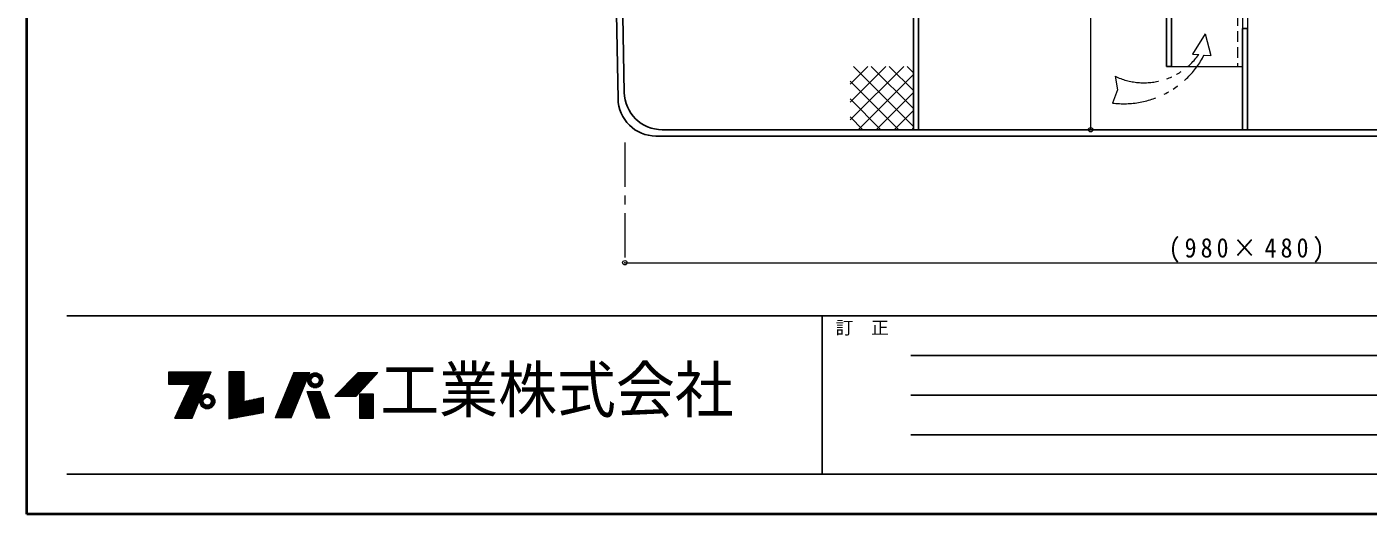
# Model space of a CAD drawing. Units: millimetres at full size, sheet at 1:7; details may follow other scales. Extents: x -1474 to 1361, y -976 to 991.
# Drawn here: x -1474 to -414, y -976 to -591 of the extents above; entities that cross this region are included whole.
import ezdxf
from ezdxf.enums import TextEntityAlignment as Align

# ---------------------------------------------------------------- set-up
doc = ezdxf.new("R2010")
doc.units = ezdxf.units.MM
doc.header["$LTSCALE"] = 7
doc.header["$PDMODE"] = 32
doc.header["$PDSIZE"] = 3.5
for name, pattern in [('CHAIN1', [8, 5, -1, 1, -1]), ('DASHED1', [1.8, 1.2, -0.6]), ('DOUBLE_CHAIN1', [8.8, 5, -1, 0.6, -0.6, 0.6, -1])]:
    doc.linetypes.add(name, pattern=pattern)
doc.layers.add('0-0_ﾚｲﾔ1', color=7, linetype='Continuous', lineweight=18)
doc.styles.add('ＭＳ ゴシック', font='')
doc.styles.get('ＭＳ ゴシック').set_extended_font_data('MS Gothic')

msp = doc.modelspace()

# ---------------------------------------------------------------- linework, layer by layer
at = {"layer": '0-0_ﾚｲﾔ1', "color": 1, "lineweight": 40}
for p, q in [((-1474.004, -975.609), (-1474.004, 991.391)), ((1360.996, -975.609), (-1474.004, -975.609))]:
    msp.add_line(p, q, dxfattribs=at)
at = {"layer": '0-0_ﾚｲﾔ1', "color": 5, "lineweight": 25}
for p, q in [((-773.504, -672.109), (-773.504, -27.109)), ((-769.504, -672.109), (-769.504, -31.109)), ((-1006.913, -647.609), (-1014.138, -214.109)), ((-1001.996, -642.609), (-1009.138, -214.109)), ((-573.504, -579.766), (-573.504, -622.109)), ((-569.504, -579.766), (-569.504, -622.109)), ((-509.504, -592.109), (-513.504, -592.109)), ((-513.504, -672.109), (-513.504, -592.109)), ((-509.504, -592.109), (-509.504, -672.109)), ((-569.504, -622.109), (-573.504, -622.109)), ((-46.091, -677.109), (-976.917, -677.109)), ((-51.008, -672.109), (-972, -672.109))]:
    msp.add_line(p, q, dxfattribs=at)
at = {"layer": '0-0_ﾚｲﾔ1', "color": 4, "lineweight": 9}
for p, q in [((-633.504, -257.109), (-633.504, -672.109)), ((-823.504, -636.117), (-809.496, -622.109)), ((-823.504, -650.259), (-795.354, -622.109)), ((-823.504, -664.402), (-781.212, -622.109)), ((-820.951, -622.109), (-773.504, -669.556)), ((-806.809, -622.109), (-773.504, -655.414)), ((-792.667, -622.109), (-773.504, -641.272)), ((-778.525, -622.109), (-773.504, -627.13)), ((-823.504, -633.698), (-785.093, -672.109)), ((-817.07, -672.109), (-773.504, -628.544)), ((-802.927, -672.109), (-773.504, -642.686)), ((-823.504, -647.84), (-799.236, -672.109)), ((-788.785, -672.109), (-773.504, -656.828)), ((-823.504, -661.983), (-813.378, -672.109)), ((-774.643, -672.109), (-773.504, -670.97)), ((-1001.504, -777.109), (-21.504, -777.109))]:
    msp.add_line(p, q, dxfattribs=at)
at = {"layer": '0-0_ﾚｲﾔ1', "linetype": 'DASHED1'}
msp.add_line((-517.504, -518.795), (-517.504, -622.109), dxfattribs=at)
at = {"layer": '0-0_ﾚｲﾔ1'}
for p, q in [((-513.504, -522.109), (-513.504, -592.109)), ((-509.504, -522.109), (-509.504, -592.109)), ((-569.504, -622.109), (-513.504, -622.109)), ((-1361.704, -863.749), (-1328.518, -863.749)), ((-1361.704, -864.043), (-1328.639, -864.043)), ((-1361.704, -864.484), (-1328.822, -864.484)), ((-1361.704, -864.925), (-1329.004, -864.925)), ((-1361.704, -865.366), (-1329.187, -865.366)), ((-1361.704, -865.954), (-1329.43, -865.954)), ((-1329.612, -866.395), (-1361.704, -866.395)), ((-1361.704, -866.836), (-1329.795, -866.836)), ((-1361.704, -867.277), (-1329.977, -867.277)), ((-1361.704, -867.718), (-1330.159, -867.718)), ((-1361.704, -868.159), (-1330.342, -868.159)), ((-1361.704, -868.453), (-1330.464, -868.453)), ((-1343.476, -899.911), (-1328.335, -863.308)), ((-1314.37, -863.161), (-1314.37, -900.352)), ((-1302.169, -863.161), (-1314.37, -863.161)), ((-1314.37, -863.749), (-1302.169, -863.749)), ((-1314.37, -864.043), (-1302.169, -864.043)), ((-1314.37, -864.484), (-1302.169, -864.484)), ((-1314.37, -864.925), (-1302.169, -864.925)), ((-1314.37, -865.366), (-1302.169, -865.366)), ((-1314.37, -865.954), (-1302.169, -865.954)), ((-1314.37, -866.395), (-1302.169, -866.395)), ((-1314.37, -866.836), (-1302.169, -866.836)), ((-1314.37, -867.277), (-1302.169, -867.277)), ((-1314.37, -867.718), (-1302.169, -867.718)), ((-1314.37, -868.159), (-1302.169, -868.159)), ((-1314.37, -868.453), (-1302.169, -868.453)), ((-1263.067, -863.896), (-1277.767, -899.617)), ((-1265.272, -899.617), (-1250.425, -863.896)), ((-1264.943, -868.453), (-1252.319, -868.453)), ((-1264.822, -868.159), (-1252.197, -868.159)), ((-1264.64, -867.718), (-1252.014, -867.718)), ((-1264.459, -867.277), (-1251.831, -867.277)), ((-1264.277, -866.836), (-1251.647, -866.836)), ((-1264.096, -866.395), (-1251.464, -866.395)), ((-1263.914, -865.954), (-1251.281, -865.954)), ((-1263.672, -865.366), (-1251.036, -865.366)), ((-1263.491, -864.925), (-1250.866, -864.925)), ((-1263.309, -864.484), (-1250.67, -864.484)), ((-1263.067, -863.896), (-1250.425, -863.896)), ((-1251.963, -868.6), (-1249.021, -868.6)), ((-1251.689, -867.718), (-1248.412, -867.718)), ((-1251.416, -867.13), (-1247.619, -867.13)), ((-1250.953, -866.395), (-1241.371, -866.395)), ((-1250.459, -865.807), (-1241.866, -865.807)), ((-1249.608, -865.072), (-1242.717, -865.072)), ((-1248.575, -864.484), (-1243.75, -864.484)), ((-1240.909, -867.13), (-1244.706, -867.13)), ((-1240.636, -867.718), (-1243.913, -867.718)), ((-1240.361, -868.6), (-1243.304, -868.6)), ((-1216.762, -868.453), (-1200.855, -868.453)), ((-1216.468, -868.159), (-1200.582, -868.159)), ((-1216.027, -867.718), (-1200.172, -867.718)), ((-1215.586, -867.277), (-1199.763, -867.277)), ((-1215.145, -866.836), (-1199.353, -866.836)), ((-1214.704, -866.395), (-1198.944, -866.395)), ((-1214.263, -865.954), (-1198.534, -865.954)), ((-1213.822, -882.418), (-1196.623, -863.896)), ((-1213.675, -865.366), (-1197.988, -865.366)), ((-1213.234, -864.925), (-1197.579, -864.925)), ((-1212.793, -864.484), (-1197.169, -864.484)), ((-1361.704, -869.041), (-1330.707, -869.041)), ((-1361.704, -869.482), (-1330.889, -869.482)), ((-1361.704, -869.923), (-1331.072, -869.923)), ((-1361.704, -870.364), (-1331.254, -870.364)), ((-1361.704, -870.805), (-1331.436, -870.805)), ((-1361.704, -871.246), (-1331.619, -871.246)), ((-1361.704, -871.687), (-1331.801, -871.687)), ((-1361.704, -872.128), (-1331.984, -872.128)), ((-1361.704, -872.569), (-1332.166, -872.569)), ((-1344.652, -873.157), (-1361.704, -873.157)), ((-1357, -899.911), (-1344.652, -873.157)), ((-1347.298, -878.89), (-1334.781, -878.89)), ((-1334.538, -878.302), (-1347.027, -878.302)), ((-1334.294, -877.714), (-1346.71, -877.714)), ((-1346.416, -876.979), (-1333.99, -876.979)), ((-1333.747, -876.391), (-1346.145, -876.391)), ((-1333.443, -875.656), (-1345.806, -875.656)), ((-1333.261, -875.215), (-1345.602, -875.215)), ((-1333.017, -874.627), (-1345.331, -874.627)), ((-1332.835, -874.186), (-1345.127, -874.186)), ((-1332.592, -873.598), (-1344.856, -873.598)), ((-1332.409, -873.157), (-1344.652, -873.157)), ((-1314.37, -869.041), (-1302.169, -869.041)), ((-1314.37, -869.482), (-1302.169, -869.482)), ((-1314.37, -869.923), (-1302.169, -869.923)), ((-1314.37, -870.364), (-1302.169, -870.364)), ((-1314.37, -870.805), (-1302.169, -870.805)), ((-1314.37, -871.246), (-1302.169, -871.246)), ((-1314.37, -871.687), (-1302.169, -871.687)), ((-1314.37, -872.128), (-1302.169, -872.128)), ((-1314.37, -872.569), (-1302.169, -872.569)), ((-1314.37, -873.157), (-1302.169, -873.157)), ((-1314.37, -873.598), (-1302.169, -873.598)), ((-1314.37, -874.186), (-1302.169, -874.186)), ((-1314.37, -874.627), (-1302.169, -874.627)), ((-1314.37, -875.215), (-1302.169, -875.215)), ((-1314.37, -875.656), (-1302.169, -875.656)), ((-1314.37, -876.391), (-1302.169, -876.391)), ((-1314.37, -876.979), (-1302.169, -876.979)), ((-1314.37, -877.714), (-1302.169, -877.714)), ((-1314.37, -878.302), (-1302.169, -878.302)), ((-1314.37, -878.89), (-1302.169, -878.89)), ((-1269.241, -878.89), (-1256.657, -878.89)), ((-1268.996, -878.302), (-1256.413, -878.302)), ((-1268.754, -877.714), (-1256.169, -877.714)), ((-1268.451, -876.979), (-1255.863, -876.979)), ((-1268.209, -876.391), (-1255.619, -876.391)), ((-1267.907, -875.656), (-1255.313, -875.656)), ((-1267.725, -875.215), (-1255.13, -875.215)), ((-1267.483, -874.627), (-1254.885, -874.627)), ((-1267.302, -874.186), (-1254.702, -874.186)), ((-1267.06, -873.598), (-1254.458, -873.598)), ((-1266.878, -873.157), (-1254.274, -873.157)), ((-1266.636, -872.569), (-1254.03, -872.569)), ((-1266.455, -872.128), (-1253.847, -872.128)), ((-1266.273, -871.687), (-1253.663, -871.687)), ((-1266.092, -871.246), (-1253.48, -871.246)), ((-1265.91, -870.805), (-1253.297, -870.805)), ((-1265.713, -870.364), (-1253.114, -870.364)), ((-1265.547, -869.923), (-1252.93, -869.923)), ((-1265.366, -869.482), (-1252.747, -869.482)), ((-1265.185, -869.041), (-1252.564, -869.041)), ((-1252.579, -878.89), (-1242.286, -878.89)), ((-1252.112, -869.923), (-1249.312, -869.923)), ((-1252.083, -869.335), (-1249.257, -869.335)), ((-1252.067, -870.658), (-1249.225, -870.658)), ((-1251.928, -871.393), (-1248.948, -871.393)), ((-1251.689, -872.128), (-1248.412, -872.128)), ((-1251.335, -872.863), (-1247.293, -872.863)), ((-1250.842, -873.598), (-1241.483, -873.598)), ((-1250.313, -874.186), (-1242.011, -874.186)), ((-1249.151, -875.068), (-1243.174, -875.068)), ((-1247.755, -875.656), (-1244.57, -875.656)), ((-1240.989, -872.863), (-1245.031, -872.863)), ((-1240.636, -872.128), (-1243.913, -872.128)), ((-1240.397, -871.393), (-1243.376, -871.393)), ((-1240.258, -870.658), (-1243.099, -870.658)), ((-1240.241, -869.335), (-1243.068, -869.335)), ((-1243.012, -869.923), (-1240.212, -869.923)), ((-1234.696, -899.47), (-1242.34, -878.743)), ((-1227.199, -878.89), (-1210.546, -878.89)), ((-1226.611, -878.302), (-1210, -878.302)), ((-1226.023, -877.714), (-1209.454, -877.714)), ((-1225.288, -876.979), (-1208.772, -876.979)), ((-1224.7, -876.391), (-1208.226, -876.391)), ((-1223.965, -875.656), (-1207.543, -875.656)), ((-1223.524, -875.215), (-1207.134, -875.215)), ((-1222.936, -874.627), (-1206.588, -874.627)), ((-1222.495, -874.186), (-1206.178, -874.186)), ((-1221.907, -873.598), (-1205.632, -873.598)), ((-1221.466, -873.157), (-1205.223, -873.157)), ((-1220.878, -872.569), (-1204.677, -872.569)), ((-1220.437, -872.128), (-1204.267, -872.128)), ((-1219.996, -871.687), (-1203.858, -871.687)), ((-1219.555, -871.246), (-1203.448, -871.246)), ((-1219.114, -870.805), (-1203.039, -870.805)), ((-1218.673, -870.364), (-1202.629, -870.364)), ((-1218.232, -869.923), (-1202.22, -869.923)), ((-1217.791, -869.482), (-1201.768, -869.482)), ((-1217.35, -869.041), (-1201.401, -869.041)), ((-1339.463, -890.209), (-1352.522, -890.209)), ((-1339.159, -889.474), (-1352.183, -889.474)), ((-1338.855, -888.739), (-1351.844, -888.739)), ((-1338.49, -887.857), (-1351.414, -887.857)), ((-1338.247, -887.269), (-1351.165, -887.269)), ((-1337.943, -886.534), (-1350.826, -886.534)), ((-1350.555, -885.946), (-1337.7, -885.946)), ((-1337.396, -885.211), (-1350.216, -885.211)), ((-1337.031, -884.329), (-1349.809, -884.329)), ((-1336.727, -883.594), (-1349.469, -883.594)), ((-1336.483, -883.006), (-1349.198, -883.006)), ((-1336.179, -882.271), (-1348.859, -882.271)), ((-1348.587, -881.683), (-1335.936, -881.683)), ((-1335.632, -880.948), (-1348.248, -880.948)), ((-1335.328, -880.213), (-1347.909, -880.213)), ((-1335.085, -879.625), (-1347.637, -879.625)), ((-1337.372, -886.534), (-1334.572, -886.534)), ((-1337.343, -885.946), (-1334.517, -885.946)), ((-1337.327, -887.269), (-1334.485, -887.269)), ((-1337.223, -885.211), (-1334.281, -885.211)), ((-1337.223, -887.857), (-1334.281, -887.857)), ((-1336.949, -884.329), (-1333.672, -884.329)), ((-1336.949, -888.739), (-1333.672, -888.739)), ((-1336.595, -883.594), (-1332.553, -883.594)), ((-1336.595, -889.474), (-1332.553, -889.474)), ((-1336.213, -883.006), (-1326.631, -883.006)), ((-1336.102, -890.209), (-1326.743, -890.209)), ((-1335.573, -882.271), (-1327.271, -882.271)), ((-1334.868, -881.683), (-1327.977, -881.683)), ((-1333.471, -880.948), (-1329.373, -880.948)), ((-1326.249, -883.594), (-1330.291, -883.594)), ((-1326.249, -889.474), (-1330.291, -889.474)), ((-1325.896, -884.329), (-1329.173, -884.329)), ((-1325.896, -888.739), (-1329.173, -888.739)), ((-1325.621, -885.211), (-1328.564, -885.211)), ((-1325.621, -887.857), (-1328.564, -887.857)), ((-1325.518, -887.269), (-1328.359, -887.269)), ((-1325.501, -885.946), (-1328.328, -885.946)), ((-1328.272, -886.534), (-1325.472, -886.534)), ((-1314.37, -879.625), (-1302.169, -879.625)), ((-1314.37, -880.213), (-1302.169, -880.213)), ((-1314.37, -880.948), (-1302.169, -880.948)), ((-1314.37, -881.683), (-1302.169, -881.683)), ((-1314.37, -882.271), (-1302.169, -882.271)), ((-1314.37, -883.006), (-1302.169, -883.006)), ((-1314.37, -883.594), (-1302.169, -883.594)), ((-1314.37, -884.329), (-1302.169, -884.329)), ((-1314.37, -885.211), (-1302.169, -885.211)), ((-1314.37, -885.946), (-1302.169, -885.946)), ((-1314.37, -886.534), (-1302.169, -886.534)), ((-1314.37, -887.269), (-1287.028, -887.269)), ((-1314.37, -887.857), (-1287.028, -887.857)), ((-1314.37, -888.739), (-1287.028, -888.739)), ((-1314.37, -889.474), (-1287.028, -889.474)), ((-1314.37, -890.209), (-1287.028, -890.209)), ((-1287.028, -886.534), (-1300.853, -886.534)), ((-1287.028, -885.946), (-1298.219, -885.946)), ((-1287.028, -885.211), (-1294.928, -885.211)), ((-1287.028, -884.329), (-1290.978, -884.329)), ((-1273.896, -890.209), (-1261.362, -890.209)), ((-1273.593, -889.474), (-1261.056, -889.474)), ((-1273.291, -888.739), (-1260.751, -888.739)), ((-1272.928, -887.857), (-1260.384, -887.857)), ((-1272.686, -887.269), (-1260.14, -887.269)), ((-1272.383, -886.534), (-1259.833, -886.534)), ((-1272.141, -885.946), (-1259.59, -885.946)), ((-1271.839, -885.211), (-1259.285, -885.211)), ((-1271.476, -884.329), (-1258.918, -884.329)), ((-1271.173, -883.594), (-1258.612, -883.594)), ((-1270.931, -883.006), (-1258.368, -883.006)), ((-1270.629, -882.271), (-1258.063, -882.271)), ((-1270.387, -881.683), (-1257.818, -881.683)), ((-1270.085, -880.948), (-1257.513, -880.948)), ((-1269.782, -880.213), (-1257.207, -880.213)), ((-1269.535, -879.625), (-1256.963, -879.625)), ((-1252.324, -879.625), (-1242.015, -879.625)), ((-1252.119, -880.213), (-1241.798, -880.213)), ((-1251.864, -880.948), (-1241.527, -880.948)), ((-1251.609, -881.683), (-1241.256, -881.683)), ((-1251.404, -882.271), (-1241.039, -882.271)), ((-1251.149, -883.006), (-1240.768, -883.006)), ((-1250.944, -883.594), (-1240.551, -883.594)), ((-1250.689, -884.329), (-1240.28, -884.329)), ((-1250.383, -885.211), (-1239.955, -885.211)), ((-1250.127, -885.946), (-1239.684, -885.946)), ((-1249.923, -886.534), (-1239.467, -886.534)), ((-1249.667, -887.269), (-1239.196, -887.269)), ((-1249.463, -887.857), (-1238.979, -887.857)), ((-1249.156, -888.739), (-1238.654, -888.739)), ((-1248.901, -889.474), (-1238.383, -889.474)), ((-1248.661, -890.209), (-1238.112, -890.209)), ((-1230.727, -882.418), (-1213.822, -882.418)), ((-1229.992, -881.683), (-1213.14, -881.683)), ((-1229.257, -880.948), (-1212.457, -880.948)), ((-1228.522, -880.213), (-1211.775, -880.213)), ((-1227.934, -879.625), (-1211.229, -879.625)), ((-1211.176, -881.683), (-1200.004, -881.683)), ((-1211.176, -882.271), (-1200.004, -882.271)), ((-1211.176, -883.006), (-1200.004, -883.006)), ((-1211.176, -883.594), (-1200.004, -883.594)), ((-1211.176, -884.329), (-1200.004, -884.329)), ((-1211.176, -885.211), (-1200.004, -885.211)), ((-1211.176, -885.946), (-1200.004, -885.946)), ((-1211.176, -886.534), (-1200.004, -886.534)), ((-1211.176, -887.269), (-1200.004, -887.269)), ((-1211.176, -887.857), (-1200.004, -887.857)), ((-1211.176, -888.739), (-1200.004, -888.739)), ((-1211.176, -889.474), (-1200.004, -889.474)), ((-1211.176, -890.209), (-1200.004, -890.209)), ((-1357, -899.911), (-1343.476, -899.911)), ((-1343.172, -899.176), (-1356.661, -899.176)), ((-1342.807, -898.294), (-1356.254, -898.294)), ((-1342.503, -897.559), (-1355.915, -897.559)), ((-1342.199, -896.824), (-1355.575, -896.824)), ((-1341.834, -895.942), (-1355.168, -895.942)), ((-1341.53, -895.207), (-1354.829, -895.207)), ((-1341.166, -894.325), (-1354.422, -894.325)), ((-1340.922, -893.737), (-1354.151, -893.737)), ((-1340.618, -893.002), (-1353.811, -893.002)), ((-1340.314, -892.267), (-1353.472, -892.267)), ((-1340.01, -891.532), (-1353.133, -891.532)), ((-1339.706, -890.797), (-1352.794, -890.797)), ((-1335.573, -890.797), (-1327.271, -890.797)), ((-1334.651, -891.532), (-1328.194, -891.532)), ((-1333.014, -892.267), (-1329.83, -892.267)), ((-1314.37, -890.797), (-1287.028, -890.797)), ((-1314.37, -891.532), (-1287.028, -891.532)), ((-1314.37, -892.267), (-1287.028, -892.267)), ((-1314.37, -893.002), (-1287.028, -893.002)), ((-1314.37, -893.737), (-1287.028, -893.737)), ((-1314.37, -894.325), (-1287.028, -894.325)), ((-1314.37, -895.207), (-1287.028, -895.207)), ((-1314.37, -895.942), (-1290.245, -895.942)), ((-1314.37, -896.824), (-1295.07, -896.824)), ((-1314.37, -897.559), (-1299.091, -897.559)), ((-1314.37, -898.294), (-1303.112, -898.294)), ((-1314.37, -899.176), (-1307.937, -899.176)), ((-1265.272, -899.617), (-1277.767, -899.617)), ((-1277.586, -899.176), (-1265.089, -899.176)), ((-1277.223, -898.294), (-1264.722, -898.294)), ((-1276.92, -897.559), (-1264.417, -897.559)), ((-1276.618, -896.824), (-1264.111, -896.824)), ((-1276.255, -895.942), (-1263.745, -895.942)), ((-1275.952, -895.207), (-1263.439, -895.207)), ((-1275.589, -894.325), (-1263.073, -894.325)), ((-1275.347, -893.737), (-1262.828, -893.737)), ((-1275.045, -893.002), (-1262.523, -893.002)), ((-1274.743, -892.267), (-1262.217, -892.267)), ((-1274.44, -891.532), (-1261.912, -891.532)), ((-1274.138, -890.797), (-1261.606, -890.797)), ((-1248.441, -890.797), (-1237.895, -890.797)), ((-1248.186, -891.532), (-1237.624, -891.532)), ((-1247.93, -892.267), (-1237.353, -892.267)), ((-1247.675, -893.002), (-1237.082, -893.002)), ((-1247.42, -893.737), (-1236.811, -893.737)), ((-1247.215, -894.325), (-1236.594, -894.325)), ((-1246.909, -895.207), (-1236.268, -895.207)), ((-1246.603, -895.942), (-1235.997, -895.942)), ((-1246.347, -896.824), (-1235.672, -896.824)), ((-1246.091, -897.559), (-1235.401, -897.559)), ((-1245.836, -898.294), (-1235.13, -898.294)), ((-1245.529, -899.176), (-1234.805, -899.176)), ((-1245.427, -899.47), (-1234.696, -899.47)), ((-1211.176, -890.797), (-1200.004, -890.797)), ((-1211.176, -891.532), (-1200.004, -891.532)), ((-1211.176, -892.267), (-1200.004, -892.267)), ((-1211.176, -893.002), (-1200.004, -893.002)), ((-1211.176, -893.737), (-1200.004, -893.737)), ((-1211.176, -894.325), (-1200.004, -894.325)), ((-1211.176, -895.207), (-1200.004, -895.207)), ((-1211.176, -895.942), (-1200.004, -895.942)), ((-1211.176, -896.824), (-1200.004, -896.824)), ((-1211.176, -897.559), (-1200.004, -897.559)), ((-1211.176, -898.294), (-1200.004, -898.294)), ((-1211.176, -899.176), (-1200.004, -899.176))]:
    msp.add_line(p, q, dxfattribs=at)
at = {"layer": '0-0_ﾚｲﾔ1', "color": 4, "linetype": 'DOUBLE_CHAIN1', "lineweight": 9}
for p, q in [((-543.009, -596.286), (-553, -612.469)), ((-543.009, -596.286), (-538.576, -613.594)), ((-553, -612.469), (-548.089, -612.852)), ((-543.833, -613.184), (-538.576, -613.594))]:
    msp.add_line(p, q, dxfattribs=at)
at = {"layer": '0-0_ﾚｲﾔ1', "color": 4, "linetype": 'CHAIN1', "lineweight": 9}
msp.add_line((-1001.504, -682.109), (-1001.504, -777.109), dxfattribs=at)
at = {"layer": '0-0_ﾚｲﾔ1', "color": 6, "lineweight": 25}
for p, q in [((-1442.504, -819.109), (1329.496, -819.109)), ((-845.504, -819.109), (-845.504, -944.109)), ((-775.504, -850.359), (-125.504, -850.359)), ((-125.504, -881.609), (-775.504, -881.609)), ((-125.504, -912.859), (-775.504, -912.859)), ((1329.496, -944.109), (-1442.504, -944.109))]:
    msp.add_line(p, q, dxfattribs=at)
at = {"layer": '0-0_ﾚｲﾔ1', "color": 4, "linetype": 'DOUBLE_CHAIN1', "lineweight": 9}
msp.add_lwpolyline([(-614.16, -629.938), (-612.292, -640.615), (-616.295, -651.025)], dxfattribs=at)
at = {"layer": '0-0_ﾚｲﾔ1'}
for points in [[(-1361.704, -873.157), (-1361.704, -863.308), (-1328.335, -863.308)], [(-1314.37, -900.352), (-1287.028, -895.354), (-1287.028, -883.447), (-1302.169, -886.828), (-1302.169, -863.161)], [(-1230.727, -882.418), (-1212.205, -863.896), (-1196.623, -863.896)], [(-1245.427, -899.47), (-1252.63, -878.743), (-1242.34, -878.743)]]:
    msp.add_lwpolyline(points, dxfattribs=at)
msp.add_lwpolyline([(-1211.176, -880.948), (-1211.176, -899.911), (-1200.004, -899.911), (-1200.004, -880.948)], close=True, dxfattribs=at)
for centre, radius in [((-1246.162, -869.923), 5.95), ((-1246.162, -869.923), 3.15), ((-1331.422, -886.534), 5.95), ((-1331.422, -886.534), 3.15)]:
    msp.add_circle(centre, radius, dxfattribs=at)
at = {"layer": '0-0_ﾚｲﾔ1', "color": 4, "linetype": 'DOUBLE_CHAIN1', "lineweight": 9}
for centre, radius, start, end in [((-607.284, -579.981), 71.614, 262.77126, 332.37756), ((-591.396, -581.678), 53.36, 244.74689, 324.25194)]:
    msp.add_arc(centre, radius, start, end, dxfattribs=at)
at = {"layer": '0-0_ﾚｲﾔ1', "color": 5, "lineweight": 25}
for centre in [(-972, -642.109), (-976.917, -647.109)]:
    msp.add_arc(centre, 30, 180.95484, 270, dxfattribs=at)
at = {"layer": '0-0_ﾚｲﾔ1', "color": 4}
for p in [(-633.504, -672.109), (-1001.504, -777.109)]:
    msp.add_point(p, dxfattribs=at)

# ---------------------------------------------------------------- texts
at = {"layer": '0-0_ﾚｲﾔ1', "style": 'ＭＳ ゴシック'}
msp.add_text('訂\u3000正', height=10.26, dxfattribs=at).set_placement((-835.004, -836.609), align=Align.BOTTOM_LEFT)
at = {"layer": '0-0_ﾚｲﾔ1', "style": 'ＭＳ ゴシック', "width": 0.95}
msp.add_text('工業株式会社', height=35.92, dxfattribs=at).set_placement((-1194.754, -906.109), align=Align.BOTTOM_LEFT)
at = {"layer": '0-0_ﾚｲﾔ1', "insert": (-571.879, -777.109), "char_height": 15.4, "attachment_point": 7, "style": 'ＭＳ ゴシック'}
msp.add_mtext('\\T1.34;\\W0.9;(980×480)', dxfattribs=at)

doc.saveas('drawing.dxf')
